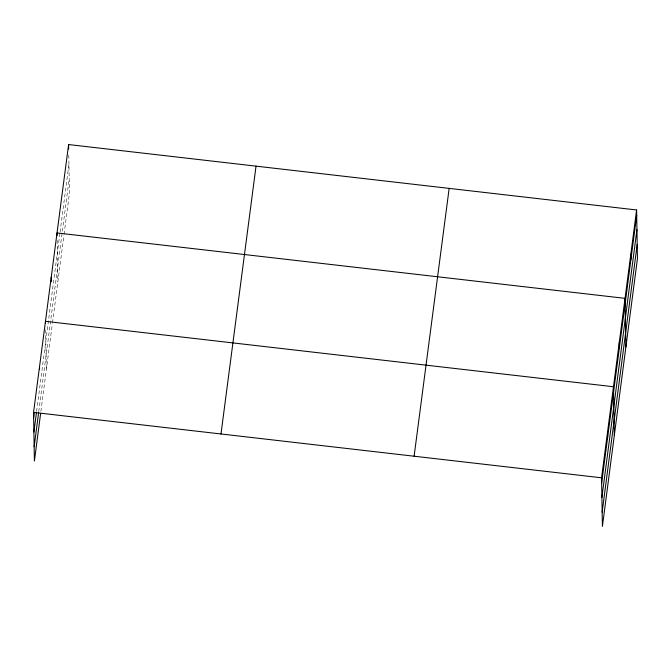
<?xml version="1.0" encoding="UTF-8"?>
<svg xmlns="http://www.w3.org/2000/svg" width="671" height="671" viewBox="0 0 671 671"><rect width="100%" height="100%" fill="white"/><g stroke="black" fill="none" stroke-linecap="round" stroke-linejoin="round"><path stroke-width="0.5" stroke-dasharray="3.35 2.52" d="M36.603 411.357L59.929 233.08M60.063 232.049L68.937 164.219M38.75 411.575L69.197 178.922M40.897 411.357L52.363 323.716M52.497 322.692L63.93 235.336M64.064 234.305L69.44 193.198L68.778 155.043M57.161 240.369L57.882 281.585M45.611 329.771L46.316 369.964"/><path stroke-width="1.01" d="M40.629 413.428L34.397 461.027L33.55 412.388L68.593 144.559L636.603 209.973L637.45 258.612L602.407 526.441L601.56 477.802L636.603 209.973M33.642 417.781L34.322 412.606M33.894 432.049L36.469 412.388M34.154 446.76L38.616 412.606M220.994 433.978L256.037 166.148M414.116 456.213L449.159 188.383M601.652 483.195L636.695 215.357M601.904 497.463L636.947 229.633M602.155 512.166L637.198 244.336M33.55 412.388L601.56 477.802M630.815 254.166L630.916 259.551M625.884 346.991L625.037 298.352L57.027 232.946L57.077 235.638M619.258 342.546L619.35 347.939M614.317 435.378L613.47 386.739L45.469 321.325L45.494 323.12M607.515 432.267L607.607 437.66M68.593 144.559L68.668 149.046M51.248 277.131L51.323 281.627M39.505 366.861L39.555 369.553"/></g></svg>
